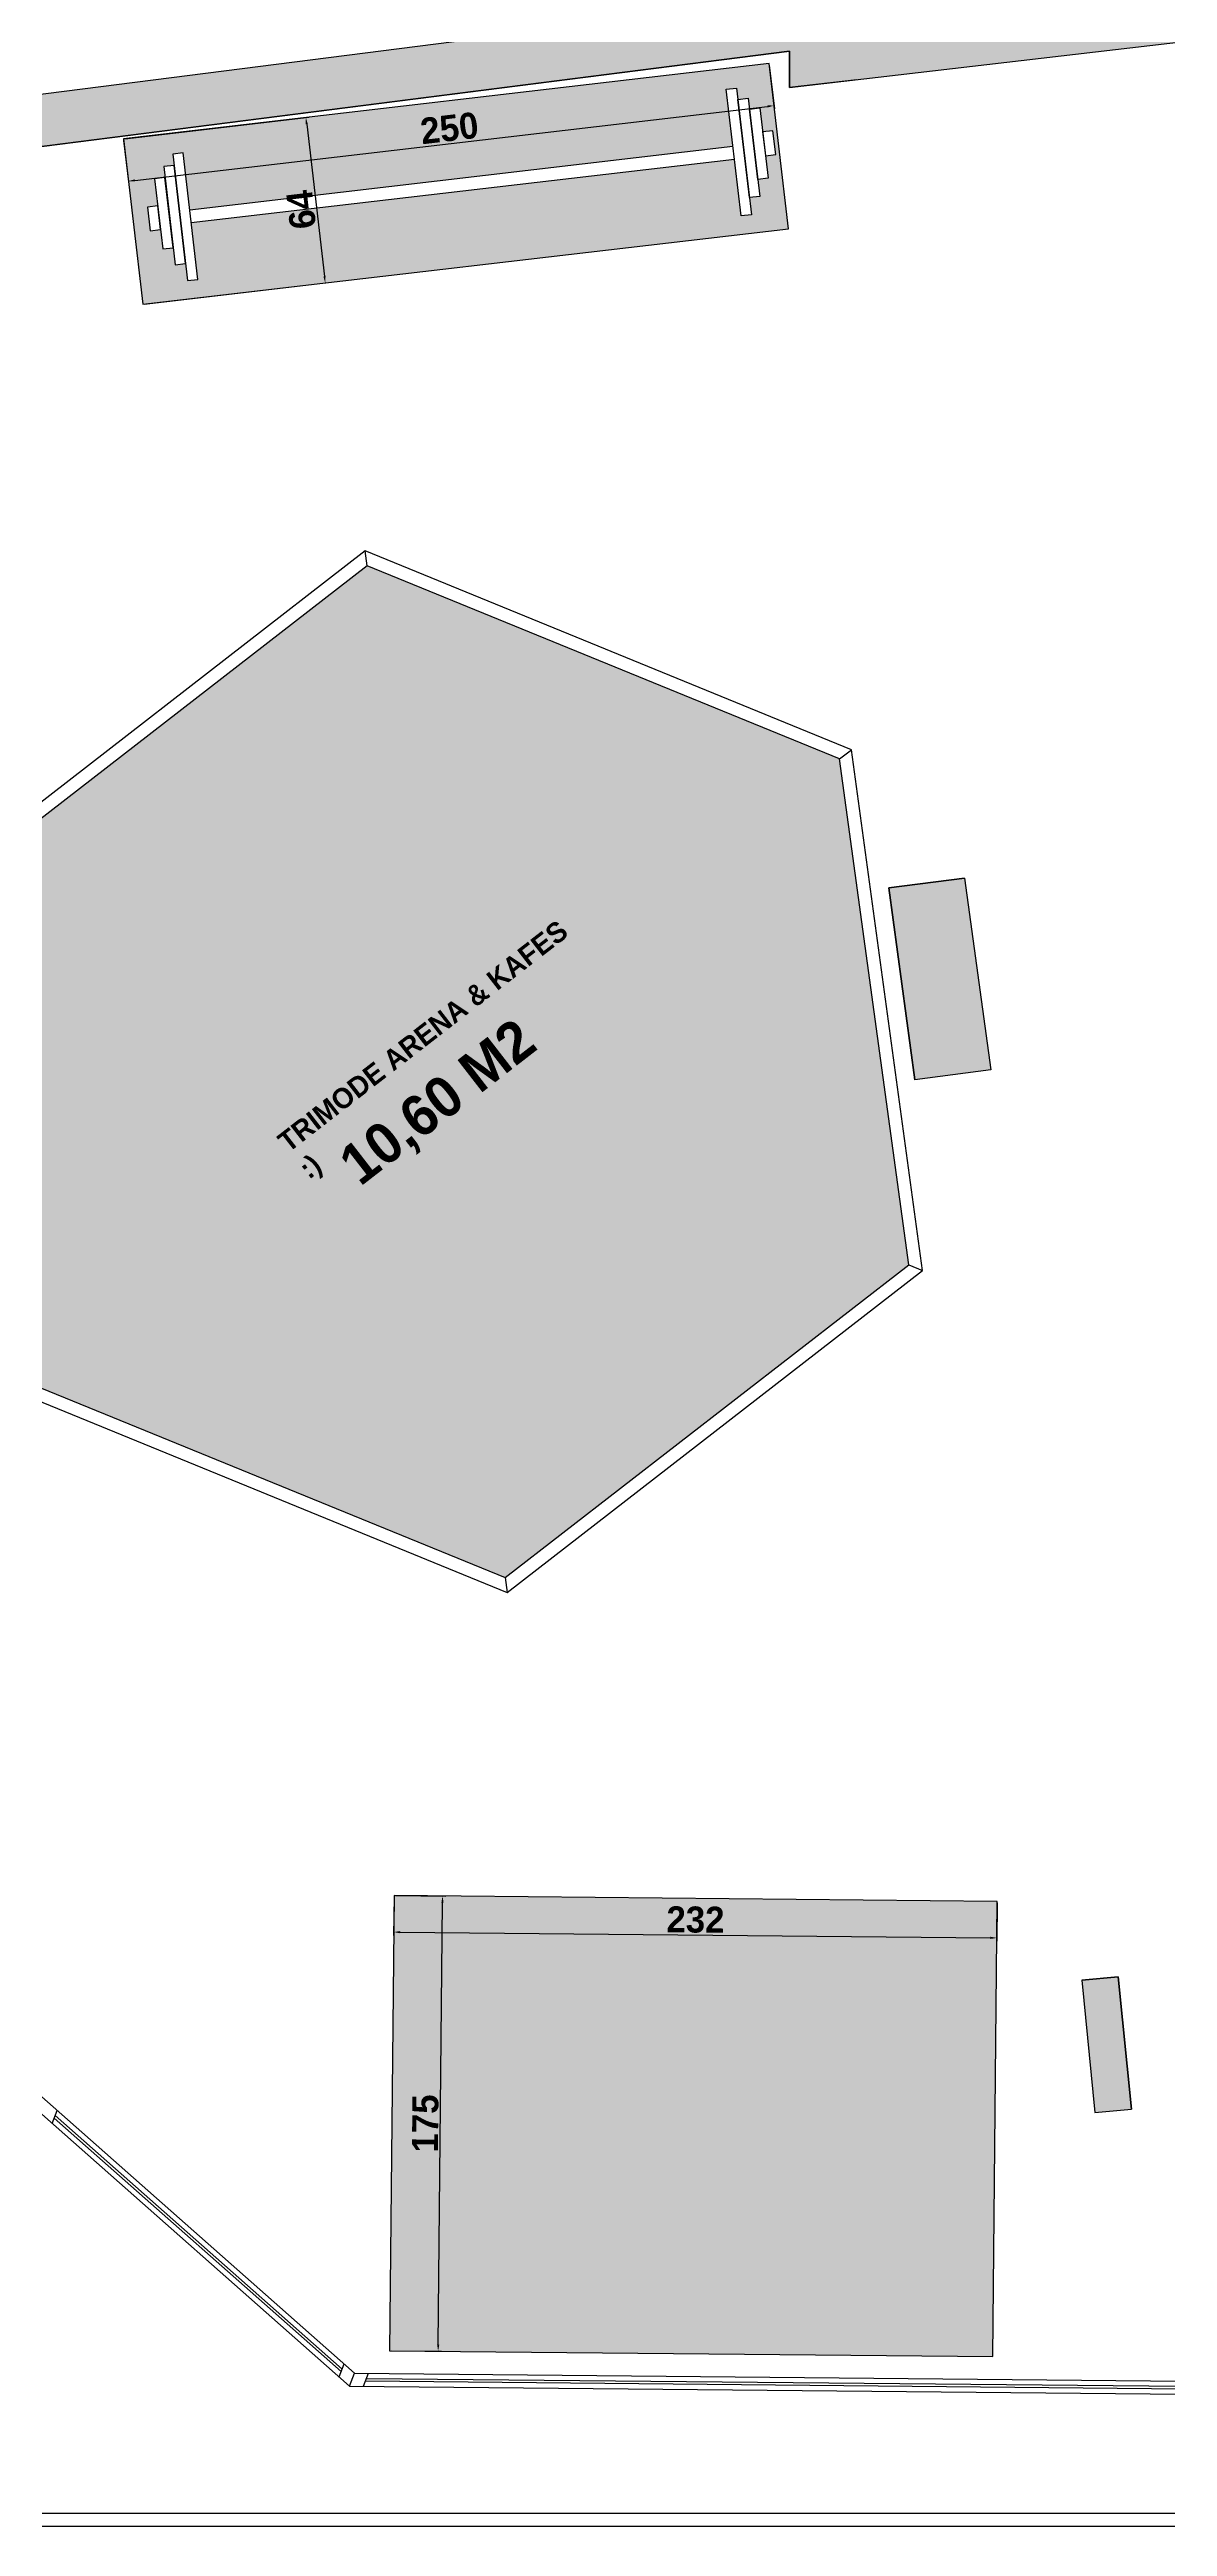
# Model space of a CAD drawing. Extents: x 24214 to 26635, y 31988 to 38688.
# Drawn here: x 25052 to 25482, y 37088 to 38040 of the extents above; entities that cross this region are included whole.
import ezdxf

# ---------------------------------------------------------------- set-up
doc = ezdxf.new("R2010")
doc.units = 0
doc.header["$MEASUREMENT"] = 0
doc.header["$PDMODE"] = 3
doc.header["$PDSIZE"] = -3
doc.layers.add('0_IO_00_DIMENSION_1-20', color=1, linetype='Continuous')
doc.layers.add('Leica_3DDisto_2D', color=5, linetype='Continuous')
doc.styles.get("Standard").update_dxf_attribs({"font": 'simplex'})
doc.dimstyles.new('ISO-25', dxfattribs={"dimtxt": 2.5, "dimasz": 2.5, "dimexe": 1.25, "dimexo": 0.625, "dimtad": 1, "dimtxsty": 'Standard', "dimcen": 2.5, "dimadec": 0, "dimazin": 0, "dimtfac": 1, "dimtmove": 0, "dimatfit": 3, "dimfxl": 1, "dimarcsym": 0})

# ---------------------------------------------------------------- blocks, each defined once
blk = doc.blocks.new('*D130')
at = {"color": 0, "linetype": 'ByBlock', "lineweight": -2, "ltscale": 5, "transparency": 33554636}
for p, q in [((174.23, 247.33), (176.11, 228.14)), ((0.06, 230.27), (1.94, 211.08)), ((4.31, 212.57), (173.5, 229.14))]:
    blk.add_line(p, q, dxfattribs=at)
at = {"color": 0, "transparency": 33554636}
for points in [[(173.54, 228.73), (173.46, 229.56), (175.99, 229.38)], [(4.27, 212.98), (4.35, 212.16), (1.82, 212.33)]]:
    blk.add_solid(points, dxfattribs=at)
at = {"layer": 'Defpoints', "color": 0, "transparency": 33554636}
for p in [(174.17, 247.95), (0, 230.9), (175.99, 229.38)]:
    blk.add_point(p, dxfattribs=at)
at = {"color": 0, "linetype": 'ByBlock', "transparency": 33554636, "insert": (88.34, 226.58), "char_height": 2.5, "attachment_point": 5, "rotation": 5.59401}
blk.add_mtext('\\fCentury Gothic|b1|i0;\\H10;175', dxfattribs=at)
blk = doc.blocks.new('*D131')
at = {"color": 0, "linetype": 'ByBlock', "lineweight": -2, "ltscale": 5, "transparency": 33554636}
for p, q in [((173.54, 247.89), (158.94, 246.46)), ((160.43, 244.1), (182.55, 18.18)), ((196.16, 17), (181.55, 15.57))]:
    blk.add_line(p, q, dxfattribs=at)
at = {"color": 0, "transparency": 33554636}
for points in [[(160.84, 244.14), (160.01, 244.06), (160.18, 246.58)], [(182.14, 18.14), (182.97, 18.22), (182.8, 15.69)]]:
    blk.add_solid(points, dxfattribs=at)
at = {"layer": 'Defpoints', "color": 0, "transparency": 33554636}
for p in [(174.17, 247.95), (182.8, 15.69), (196.78, 17.06)]:
    blk.add_point(p, dxfattribs=at)
at = {"color": 0, "linetype": 'ByBlock', "transparency": 33554636, "insert": (177.34, 131.71), "char_height": 2.5, "attachment_point": 5, "rotation": 275.59401}
blk.add_mtext('\\fCentury Gothic|b1|i0;\\H10;232', dxfattribs=at)
blk = doc.blocks.new('*D156')
at = {"color": 0, "linetype": 'ByBlock', "lineweight": -2, "ltscale": 5, "transparency": 33554636}
for p, q in [((0, 63.38), (0, 46.43)), ((250, 63.38), (250, 46.43)), ((2.5, 47.68), (247.5, 47.68))]:
    blk.add_line(p, q, dxfattribs=at)
at = {"color": 0, "transparency": 33554636}
for points in [[(2.5, 48.09), (2.5, 47.26), (0, 47.68)], [(247.5, 47.26), (247.5, 48.09), (250, 47.68)]]:
    blk.add_solid(points, dxfattribs=at)
at = {"layer": 'Defpoints', "color": 0, "transparency": 33554636}
for p in [(0, 64), (250, 64), (250, 47.68)]:
    blk.add_point(p, dxfattribs=at)
at = {"color": 0, "linetype": 'ByBlock', "transparency": 33554636, "insert": (125, 53.55), "char_height": 2.5, "attachment_point": 5}
blk.add_mtext('\\C7;\\fCentury Gothic|b1|i0;\\H10;250', dxfattribs=at)
blk = doc.blocks.new('*D157')
at = {"color": 0, "linetype": 'ByBlock', "lineweight": -2, "ltscale": 5, "transparency": 33554636}
for p, q in [((0.62, 64), (71.92, 64)), ((70.67, 61.5), (70.67, 2.5)), ((0.62, 0), (71.92, 0))]:
    blk.add_line(p, q, dxfattribs=at)
at = {"color": 0, "transparency": 33554636}
for points in [[(71.08, 61.5), (70.25, 61.5), (70.67, 64)], [(70.25, 2.5), (71.08, 2.5), (70.67, 0)]]:
    blk.add_solid(points, dxfattribs=at)
at = {"layer": 'Defpoints', "color": 0, "transparency": 33554636}
for p in [(0, 64), (0, 0), (70.67, 0)]:
    blk.add_point(p, dxfattribs=at)
at = {"color": 0, "linetype": 'ByBlock', "transparency": 33554636, "insert": (64.79, 29.04), "char_height": 2.5, "attachment_point": 5, "rotation": 90}
blk.add_mtext('\\C7;\\fCentury Gothic|b1|i0;\\H10;64', dxfattribs=at)
blk = doc.blocks.new('*D139')
at = {"color": 0, "linetype": 'ByBlock', "lineweight": -2, "ltscale": 5, "transparency": 33554636}
for p, q in [((115.44, 147.21), (124.54, 137.14)), ((10.53, 35.85), (121.85, 136.4)), ((0.42, 43.32), (9.52, 33.25))]:
    blk.add_line(p, q, dxfattribs=at)
at = {"color": 0, "transparency": 33554636}
for points in [[(122.13, 136.09), (121.57, 136.7), (123.7, 138.07)], [(10.25, 36.16), (10.81, 35.54), (8.68, 34.18)]]:
    blk.add_solid(points, dxfattribs=at)
at = {"layer": 'Defpoints', "color": 0, "transparency": 33554636}
for p in [(115.03, 147.68), (123.7, 138.07), (0, 43.78)]:
    blk.add_point(p, dxfattribs=at)
at = {"color": 0, "linetype": 'ByBlock', "transparency": 33554636, "insert": (63.31, 91.27), "char_height": 2.5, "attachment_point": 5, "rotation": 42.08916}
blk.add_mtext('\\C7;\\fCentury Gothic|b1|i0;\\H10;155', dxfattribs=at)
blk = doc.blocks.new('*D140')
at = {"color": 0, "linetype": 'ByBlock', "lineweight": -2, "ltscale": 5, "transparency": 33554636}
for p, q in [((114.56, 147.26), (105.77, 139.31)), ((108.37, 138.3), (144.57, 98.22)), ((154.11, 103.48), (145.31, 95.53))]:
    blk.add_line(p, q, dxfattribs=at)
at = {"color": 0, "transparency": 33554636}
for points in [[(108.68, 138.58), (108.06, 138.02), (106.69, 140.15)], [(144.26, 97.94), (144.87, 98.5), (146.24, 96.37)]]:
    blk.add_solid(points, dxfattribs=at)
at = {"layer": 'Defpoints', "color": 0, "transparency": 33554636}
for p in [(115.03, 147.68), (146.24, 96.37), (154.57, 103.89)]:
    blk.add_point(p, dxfattribs=at)
at = {"color": 0, "linetype": 'ByBlock', "transparency": 33554636, "insert": (130.83, 122.2), "char_height": 2.5, "attachment_point": 5, "rotation": 312.08916}
blk.add_mtext('\\C7;\\fCentury Gothic|b1|i0;\\H10;59', dxfattribs=at)
blk = doc.blocks.new('A$C6AA6BCD2')
at = {"layer": '0_IO_00_DIMENSION_1-20', "transparency": 33554457}
h = blk.add_hatch(color=253, dxfattribs=at)
h.paths.add_polyline_path([(103.92, 345), (5.77, 175), (103.92, 5), (300.22, 5), (398.37, 175), (300.22, 345)])
h.paths.add_polyline_path([(135.98, 167.28), (269.31, 167.28), (269.31, 194.82), (135.98, 194.82)], flags=24)
h.paths.add_polyline_path([(147.91, 150.97), (245.66, 150.97), (245.66, 177.38), (147.91, 177.38)], flags=24)
at = {"layer": '0_IO_00_DIMENSION_1-20', "color": 253, "transparency": 33554636}
for p, q in [((103.92, 345), (101.04, 350)), ((300.22, 345), (303.11, 350)), ((5.77, 175), (0, 175)), ((398.37, 175), (404.15, 175)), ((103.92, 5), (101.04, 0)), ((300.22, 5), (303.11, 0))]:
    blk.add_line(p, q, dxfattribs=at)
for points in [[(101.04, 350), (0, 175), (101.04, 0), (303.11, 0), (404.15, 175), (303.11, 350)], [(103.92, 345), (5.77, 175), (103.92, 5), (300.22, 5), (398.37, 175), (300.22, 345)]]:
    blk.add_lwpolyline(points, close=True, dxfattribs=at)
at = {"linetype": 'ByBlock', "transparency": 33554636, "insert": (137.93, 192.87), "char_height": 7.8125, "attachment_point": 1}
blk.add_mtext_dynamic_manual_height_columns('\\pxql;\\fCentury Gothic|b1|i0|c238;TRIMODE ARENA & KAFES \\P:)\\fCentury Gothic|b1|i0|c162;\\P', width=136.775, gutter_width=31.25, heights=[0], dxfattribs=at).dxf.set("width", 182.275)
at = {"color": 7, "linetype": 'ByBlock', "transparency": 33554636, "insert": (151.82, 173.48), "char_height": 15.625, "attachment_point": 1}
blk.add_mtext_dynamic_manual_height_columns('\\pxql;\\fCentury Gothic|b1|i0|c238;10,60 M2\\fCentury Gothic|b1|i0|c162;\\P', width=119.775, gutter_width=31.25, heights=[0], dxfattribs=at).dxf.set("width", 364.55)
blk = doc.blocks.new('A$C6AA2A39B')
at = {"linetype": 'ByBlock', "transparency": 33554495}
blk.add_hatch(color=30, dxfattribs=at).paths.add_polyline_path([(196.782, 17.059), (174.167, 247.954), (0, 230.895), (22.615, 0)])
at = {"color": 32, "linetype": 'ByBlock'}
blk.add_lwpolyline([(196.782, 17.059), (174.167, 247.954), (0, 230.895), (22.615, 0)], close=True, dxfattribs=at)
at = {"linetype": 'ByBlock', "ltscale": 5, "transparency": 33554636}
for p1, p2, distance, picture, middle in [((0, 230.895), (174.167, 247.954), -18.658, '*D130', (88.342, 226.578)), ((174.167, 247.954), (196.782, 17.059), -14.051, '*D131', (177.337, 131.709))]:
    dim = blk.add_aligned_dim(p1=p1, p2=p2, distance=distance, text='\\fCentury Gothic|b1|i0;\\H10;<>', dimstyle='ISO-25', override={"dimtxsty": 'Standard', "dimtfill": 0, "dimtfillclr": 0}, dxfattribs=at)
    dim.commit()
    dim.dimension.update_dxf_attribs({"geometry": picture, "text_midpoint": middle})
blk = doc.blocks.new('A$C6AA2A7DD')
at = {"linetype": 'ByBlock', "transparency": 33554495}
h = blk.add_hatch(color=108, dxfattribs=at)
h.paths.add_polyline_path([(0, 0), (250, 0), (250, 64), (0, 64)])
h.paths.add_polyline_path([(18.166, 56.037), (22.166, 56.037), (22.166, 34.037), (232.471, 34.037), (232.471, 56.037), (236.471, 56.037), (236.471, 51.637), (240.471, 51.637), (240.471, 47.437), (244.471, 47.437), (244.471, 38.137), (248.471, 38.137), (248.471, 28.937), (244.471, 28.937), (244.471, 20.237), (240.471, 20.237), (240.471, 13.637), (236.471, 13.637), (236.471, 7.037), (232.471, 7.037), (232.471, 29.037), (22.166, 29.037), (22.166, 7.037), (18.166, 7.037), (18.166, 13.637), (14.166, 13.637), (14.166, 20.237), (10.166, 20.237), (10.166, 27.737), (6.166, 27.737), (6.166, 36.937), (10.166, 36.937), (10.166, 47.437), (14.166, 47.437), (14.166, 51.637), (18.166, 51.637)], flags=16)
at = {"color": 108, "linetype": 'ByBlock'}
for p, q in [((22.166, 34.037), (232.471, 34.037)), ((22.166, 29.037), (232.471, 29.037))]:
    blk.add_line(p, q, dxfattribs=at)
for points in [[(0, 0), (250, 0), (250, 64), (0, 64)], [(18.166, 51.637), (14.166, 51.637), (14.166, 13.637), (18.166, 13.637)], [(22.166, 56.037), (18.166, 56.037), (18.166, 7.037), (22.166, 7.037)], [(232.471, 56.037), (236.471, 56.037), (236.471, 7.037), (232.471, 7.037)], [(236.471, 51.637), (240.471, 51.637), (240.471, 13.637), (236.471, 13.637)], [(14.166, 47.437), (10.166, 47.437), (10.166, 20.237), (14.166, 20.237)], [(240.471, 47.437), (244.471, 47.437), (244.471, 20.237), (240.471, 20.237)], [(248.471, 38.137), (244.471, 38.137), (244.471, 28.937), (248.471, 28.937)], [(10.166, 36.937), (6.166, 36.937), (6.166, 27.737), (10.166, 27.737)]]:
    blk.add_lwpolyline(points, close=True, dxfattribs=at)
at = {"color": 3, "linetype": 'ByBlock', "ltscale": 5, "transparency": 33554636}
for base, p2, angle, picture, middle in [((250, 47.675), (250, 64), 0, '*D156', (125, 47.675)), ((70.666, 0), (0, 0), 270, '*D157', (70.666, 29.037))]:
    dim = blk.add_linear_dim(base=base, p1=(0, 64), p2=p2, angle=angle, text='\\C7;\\fCentury Gothic|b1|i0;\\H10;<>', dimstyle='ISO-25', override={"dimtxsty": 'Standard', "dimtfill": 0, "dimtfillclr": 0}, dxfattribs=at)
    dim.commit()
    dim.dimension.update_dxf_attribs({"geometry": picture, "text_midpoint": middle, "dimtype": 161})
blk = doc.blocks.new('A$C6AA2A511')
at = {"linetype": 'ByBlock', "transparency": 33554495}
blk.add_hatch(color=244, dxfattribs=at).paths.add_polyline_path([(39.547, 0), (154.573, 103.894), (115.026, 147.678), (0, 43.784)])
at = {"color": 244, "linetype": 'ByBlock'}
blk.add_lwpolyline([(39.547, 0), (154.573, 103.894), (115.026, 147.678), (0, 43.784)], close=True, dxfattribs=at)
at = {"color": 3, "linetype": 'ByBlock', "ltscale": 5, "transparency": 33554636}
for base, p1, p2, angle, picture, middle in [((123.703, 138.071), (0, 43.784), (115.026, 147.678), 42.089162, '*D139', (67.168, 87.006)), ((146.241, 96.369), (115.026, 147.678), (154.573, 103.894), 312.089162, '*D140', (126.467, 118.261))]:
    dim = blk.add_linear_dim(base=base, p1=p1, p2=p2, angle=angle, text='\\C7;\\fCentury Gothic|b1|i0;\\H10;<>', dimstyle='ISO-25', override={"dimtxsty": 'Standard', "dimtfill": 0, "dimtfillclr": 0}, dxfattribs=at)
    dim.commit()
    dim.dimension.update_dxf_attribs({"geometry": picture, "text_midpoint": middle, "dimtype": 161})

msp = doc.modelspace()

# ---------------------------------------------------------------- hatches: boundary and pattern name
at = {"linetype": 'ByBlock', "transparency": 33554495}
for points in [[(25336.96, 38025.83422), (25362.93, 38028.87046), (25467.21, 38041.06217), (25496.48, 38044.48422), (25441.9, 38399.55422), (25702.79, 38428.56422), (25712.73483, 38429.67005), (25847.95789, 38444.70635), (25867.83979, 38446.91714), (25865.21035, 38466.74803), (25418.96386, 38417.12707), (25473.5617, 38061.94099), (25356.96, 38048.30871), (25356.96, 38062.63267), (24929.09067, 38008.08364), (24931.62, 37988.24422), (24936.57985, 37988.87655), (25336.96, 38039.92099)], [(25414.42, 37648.22422), (25404.35, 37721.95422), (25375.16, 37718.17422), (25385.23, 37644.44422)], [(25454.43, 37247.43422), (25468.46, 37248.64422), (25463.41, 37299.50422), (25449.38, 37298.29422)]]:
    msp.add_hatch(color=254, dxfattribs=at).paths.add_polyline_path(points)

# ---------------------------------------------------------------- linework, layer by layer
at = {"linetype": 'ByBlock'}
msp.add_line((25336.96, 38025.83422), (25336.96, 38039.92099), dxfattribs=at)
at = {"linetype": 'ByBlock', "transparency": 33554636}
for points in [[(24215, 38688.22422), (26635, 38688.22422), (26635, 37088.22422), (24215, 37088.22422)], [(24220, 38683.22422), (26630, 38683.22422), (26630, 37093.22422), (24220, 37093.22422)]]:
    msp.add_lwpolyline(points, close=True, dxfattribs=at)
at = {"linetype": 'ByBlock'}
for points in [[(24929.09067, 38008.08364), (25356.96, 38062.63267), (25356.96, 38048.30871), (25473.5617, 38061.94099), (25418.96386, 38417.12707), (25865.21035, 38466.74803), (25909.83602, 38130.18803)], [(24931.62, 37988.24422), (25336.96, 38039.92099), (25336.96, 38025.83422), (25496.48, 38044.48422), (25441.9, 38399.55422), (25847.95789, 38444.70635), (25890.01268, 38127.53555)], [(25375.16, 37718.17422), (25404.35, 37721.95422), (25414.42, 37648.22422), (25385.23, 37644.44422), (25375.16, 37718.17422)], [(25449.38, 37298.29422), (25454.43, 37247.43422), (25468.46, 37248.64422), (25463.41, 37299.50422), (25449.38, 37298.29422)]]:
    msp.add_lwpolyline(points, dxfattribs=at)
at = {"linetype": 'ByBlock', "transparency": 33554636}
msp.add_lwpolyline([(25454.43, 37247.43422), (25468.46, 37248.64422), (25463.41, 37299.50422), (25449.38, 37298.29422), (25454.43, 37247.43422)], dxfattribs=at)
at = {"layer": 'Leica_3DDisto_2D'}
for p, q in [((25336.96, 38039.92099), (24931.62, 37988.24422)), ((25362.93, 38028.87046), (25336.96, 38025.83422)), ((25404.35, 37721.95422), (25375.16, 37718.17422)), ((25404.35, 37721.95422), (25414.42, 37648.22422)), ((25375.16, 37718.17422), (25385.23, 37644.44422)), ((25414.42, 37648.22422), (25385.23, 37644.44422)), ((25449.38, 37298.29422), (25463.41, 37299.50422)), ((25449.38, 37298.29422), (25454.43, 37247.43422)), ((25463.41, 37299.50422), (25468.46, 37248.64422)), ((25048.39, 37254.36422), (25169.73, 37147.20422)), ((25049.50385, 37246.70983), (25167.81758, 37142.22244)), ((25053.50361, 37243.17749), (25055.41602, 37248.15927)), ((25054.26857, 37245.1702), (25164.58279, 37147.74749)), ((25054.65106, 37246.16656), (25164.96528, 37148.74385)), ((25454.43, 37247.43422), (25468.46, 37248.64422)), ((25163.81783, 37145.75478), (25165.73024, 37150.73656)), ((25167.81758, 37142.22244), (25169.73, 37147.20422)), ((25167.81758, 37142.22244), (25738.27616, 37136.71752)), ((25169.73, 37147.20422), (25736.57, 37141.73422)), ((25173.15357, 37142.17095), (25175.06599, 37147.15273)), ((25173.91854, 37144.16366), (25732.29505, 37138.77533)), ((25174.30102, 37145.16002), (25731.95382, 37139.77867))]:
    msp.add_line(p, q, dxfattribs=at)

# ---------------------------------------------------------------- block references
at = {"linetype": 'ByBlock', "transparency": 33554636}
for name, p, rotation in [('A$C6AA2A7DD', (25088.28982, 37942.54055), 6.668362535325395), ('A$C6AA2A39B', (25412.80605, 37131.06671), 83.85310262604692), ('A$C6AA2A511', (25519.94851, 37120.50789), 47.47096901974688)]:
    msp.add_blockref(name, p, dxfattribs=dict(at, rotation=rotation))
at = {"layer": '0_IO_00_DIMENSION_1-20', "color": 40, "transparency": 33554636, "rotation": 37.77730297093849}
msp.add_blockref('A$C6AA6BCD2', (25148.60947, 37385.42298), dxfattribs=at)

doc.saveas('drawing.dxf')
